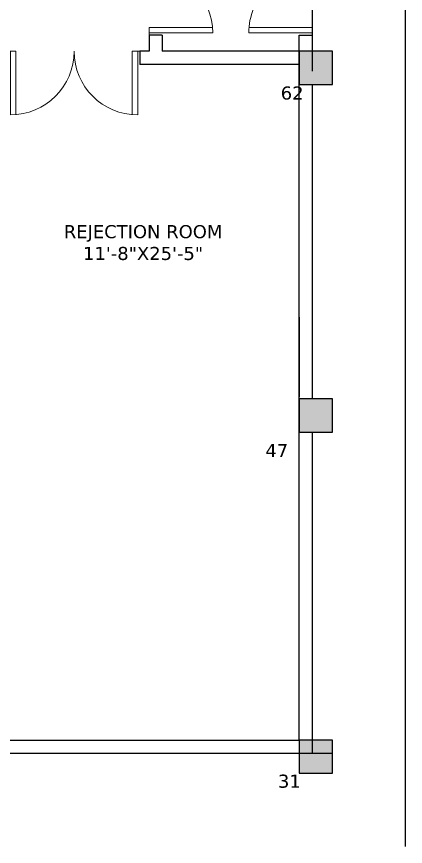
# Model space of a CAD drawing. Header units: inches. Extents: x -217 to 2701, y -906 to 3312.
# Drawn here: x 1798.4 to 1974, y 633 to 1007.6 of the extents above; entities that cross this region are included whole.
import ezdxf

# ---------------------------------------------------------------- set-up
doc = ezdxf.new("R2010")
doc.units = ezdxf.units.IN
doc.header["$MEASUREMENT"] = 0
for name, color, linetype in [('COLUMN', 8, 'CONTINUOUS'), ('COLUMN HATCH', 8, 'CONTINUOUS'), ('OUTER LINE', 8, 'CONTINUOUS'), ('TEXT', 8, 'CONTINUOUS'), ('WALL', 7, 'CONTINUOUS'), ('WINDOOW', 8, 'CONTINUOUS')]:
    doc.layers.add(name, color=color, linetype=linetype)
doc.styles.add('VERDANA', font='verdana.ttf')

# ---------------------------------------------------------------- blocks, each defined once
blk = doc.blocks.new('b d')
at = {"layer": 'WINDOOW', "color": 0, "lineweight": 0}
for p, q in [((67237.44, 17555.04), (67233.94, 17555.04)), ((67234.94, 17526.29), (67234.94, 17555.04)), ((67237.44, 17526.39), (67237.44, 17555.04)), ((67289.94, 17526.39), (67289.94, 17555.04)), ((67289.94, 17555.04), (67293.44, 17555.04)), ((67292.44, 17526.29), (67292.44, 17555.04))]:
    blk.add_line(p, q, dxfattribs=at)
for centre, start, end in [((67234.94, 17555.04), 270, 0), ((67292.44, 17555.04), 180, 270)]:
    blk.add_arc(centre, 28.75, start, end, dxfattribs=at)

msp = doc.modelspace()

# ---------------------------------------------------------------- hatches: boundary and pattern name
at = {"layer": 'COLUMN HATCH', "linetype": 'Continuous'}
for points in [[(1941, 992), (1926, 992), (1926, 977), (1941, 977)], [(1941, 835), (1926, 835), (1926, 820), (1941, 820)], [(1941, 681), (1926, 681), (1926, 666), (1941, 666)]]:
    msp.add_hatch(color=256, dxfattribs=at).paths.add_polyline_path(points)
at = {"layer": 'TEXT', "lineweight": 0}
for points in [[(1941, 992), (1926, 992), (1926, 977), (1941, 977)], [(1941, 835), (1926, 835), (1926, 820), (1941, 820)], [(1941, 681), (1926, 681), (1926, 666), (1941, 666)]]:
    msp.add_hatch(color=256, dxfattribs=at).paths.add_polyline_path(points)

# ---------------------------------------------------------------- linework, layer by layer
at = {"layer": 'COLUMN', "linetype": 'Continuous'}
for points in [[(1926, 977), (1941, 977), (1941, 992), (1926, 992)], [(1926, 820), (1941, 820), (1941, 835), (1926, 835)], [(1926, 666), (1941, 666), (1941, 681), (1926, 681)]]:
    msp.add_lwpolyline(points, close=True, dxfattribs=at)
at = {"layer": 'OUTER LINE', "linetype": 'Continuous', "ltscale": 12}
msp.add_line((1974, 633), (1974, 2609), dxfattribs=at)
at = {"layer": 'TEXT', "lineweight": 0}
for points in [[(1926, 977), (1941, 977), (1941, 992), (1926, 992)], [(1926, 820), (1941, 820), (1941, 835), (1926, 835)], [(1926, 666), (1941, 666), (1941, 681), (1926, 681)]]:
    msp.add_lwpolyline(points, close=True, dxfattribs=at)
at = {"layer": 'WALL', "linetype": 'Continuous'}
for p, q in [((1932, 983), (1932, 1124)), ((1858.2, 999.26), (1858.2, 992)), ((1864.2, 999.26), (1858.2, 999.26)), ((1864.2, 999.26), (1864.2, 992)), ((1926, 681), (1926, 999.26)), ((1858.2, 992), (1854.09, 992)), ((1854.09, 992), (1854.09, 986)), ((1926, 992), (1864.2, 992)), ((1926, 986), (1854.09, 986)), ((1932, 835), (1932, 977)), ((1932, 675), (1932, 820)), ((1785.53, 681), (1926, 681)), ((1941, 675), (1640, 675))]:
    msp.add_line(p, q, dxfattribs=at)
at = {"layer": 'WALL'}
msp.add_line((1926, 999.26), (1932, 999.26), dxfattribs=at)
at = {"layer": 'WINDOOW', "lineweight": 0}
for p, q in [((1932, 999.26), (1932, 1058.76)), ((1926, 992), (1926, 999.26)), ((1858.2, 992), (1852.2, 992))]:
    msp.add_line(p, q, dxfattribs=at)
at = {"layer": 'WINDOOW', "linetype": 'Continuous'}
msp.add_line((1926, 871.9), (1926, 835.9), dxfattribs=at)

# ---------------------------------------------------------------- block references
at = {"layer": 'WINDOOW', "lineweight": 0, "rotation": 90}
msp.add_blockref('b d', (19413.24, -66234.68), dxfattribs=at)
at = {"layer": 'WINDOOW', "lineweight": 0, "xscale": -1, "rotation": 270}
msp.add_blockref('b d', (-15623.04, -66234.68), dxfattribs=at)
at = {"layer": 'WINDOOW', "lineweight": 0}
msp.add_blockref('b d', (-65439.35, -16563.04), dxfattribs=at)

# ---------------------------------------------------------------- texts
at = {"layer": 'TEXT', "lineweight": 0, "char_height": 5.906, "width": 5.1391, "attachment_point": 5, "style": 'VERDANA'}
for s, insert in [('62', (1922.84, 973.08)), ('47', (1915.9, 811.72)), ('31', (1921.59, 662.38))]:
    msp.add_mtext(s, dxfattribs=dict(at, insert=insert))
at = {"layer": 'TEXT', "linetype": 'Continuous', "insert": (1855.51, 905.58), "char_height": 5.9055, "width": 105.1582, "attachment_point": 5, "style": 'VERDANA'}
msp.add_mtext('REJECTION ROOM 11\'-8"X25\'-5"', dxfattribs=at)

doc.saveas('drawing.dxf')
